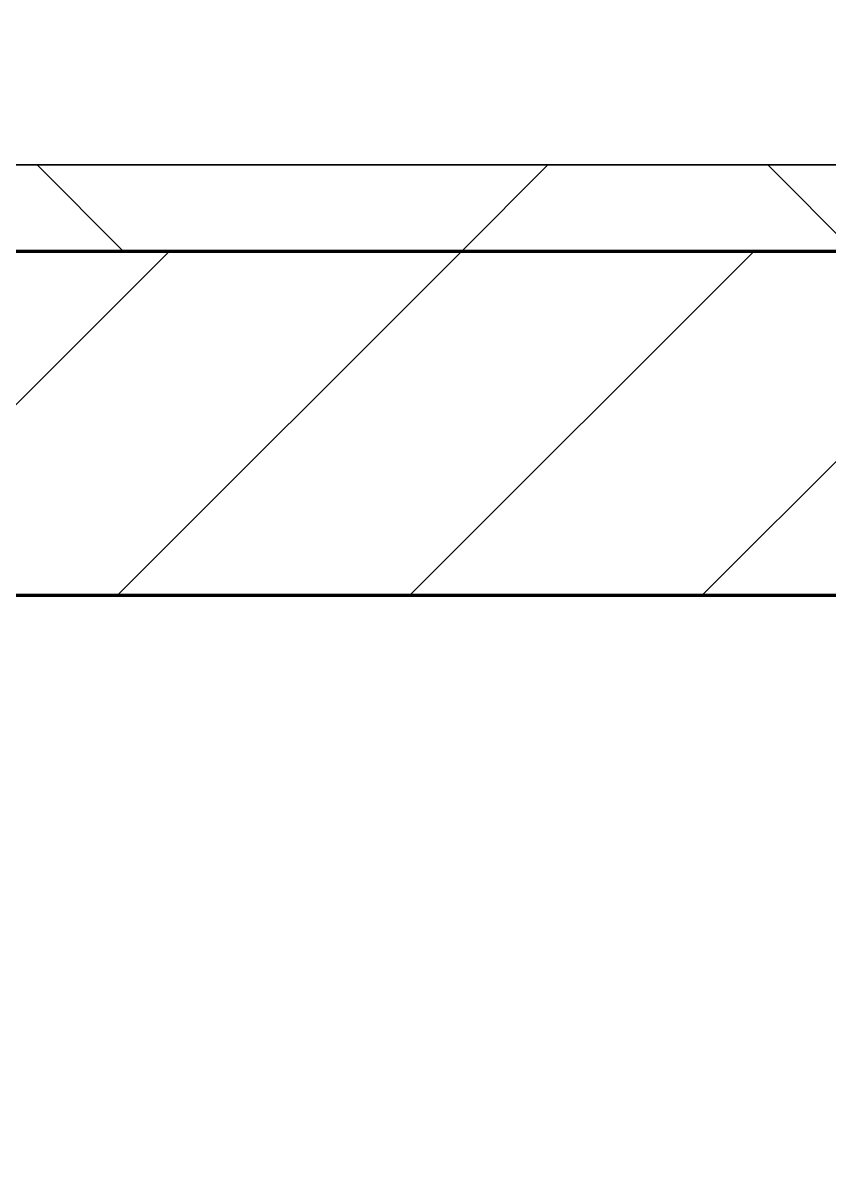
# Model space of a CAD drawing. Header units: millimetres. Extents: x -678720 to -601931, y -306 to 39239.
# Drawn here: x -665615 to -665146, y 3597 to 4262 of the extents above; entities that cross this region are included whole.
import ezdxf
from ezdxf.xclip import XClip

# ---------------------------------------------------------------- set-up
doc = ezdxf.new("R2010")
doc.units = ezdxf.units.MM
doc.header["$XCLIPFRAME"] = 0
for name, color, linetype, lineweight in [('A-GLAZ-CURT', 2, 'Continuous', 9), ('A-WALL', 5, 'Continuous', 35), ('A-WALL-FNSH', 2, 'Continuous', 35), ('A-WALL-PATT', 1, 'Continuous', 35)]:
    doc.layers.add(name, color=color, linetype=linetype, lineweight=lineweight)
doc.layers.add('A11_ALU.SOLID SHEET', color=2, linetype='Continuous')

# ---------------------------------------------------------------- blocks, each defined once
blk = doc.blocks.new('PPLS-PP19_Custom Tile Pattern - Custom Tile Pattern-16106263-4234-01 ENLARGED MULTI-PURPOSE LEVEL - REFLECTED CEILING PLAN - SHEET 5')
at = {"layer": 'A-GLAZ-CURT'}
for p, q in [((-300, 0), (300, 0)), ((300, 0), (-300, 0)), ((195.99, 0), (213.31, 0)), ((213.31, 0), (195.99, 0)), ((230.06, 0), (300, 0)), ((-300, -50), (300, -50)), ((300, -50), (-300, -50))]:
    blk.add_line(p, q, dxfattribs=at)
at = {"layer": 'A-GLAZ-CURT', "flags": 128}
for points in [[(-132.81, 0), (-126.08, 0)], [(-125.17, 0), (-128.55, 0), (-134.16, 0)]]:
    blk.add_lwpolyline(points, dxfattribs=at)
at = {"layer": 'A-GLAZ-CURT'}
for points, knots in [([(-300, 0), (-284.65, 0), (-236.57, 0), (-174.61, 0), (-129.95, 0), (-110.8, 0), (-99.5, 0), (-91.46, 0)], [-5323.127839, -5323.127839, -5323.127839, -5323.127839, -4502.809032, -2700.551212, -1002.059161, -460.363443, 0, 0, 0, 0]), ([(-107.51, 0), (-115.89, 0), (-146.51, 0), (-202.69, 0), (-262.56, 0), (-294.48, 0), (-300, 0)], [-17992.138722, -17992.138722, -17992.138722, -17992.138722, -17136.203329, -15131.813646, -13729.592194, -13439.944408, -13439.944408, -13439.944408, -13439.944408]), ([(-223.63, 0), (-219.39, 0), (-206.17, 0), (-188.58, 0), (-169.02, 0), (-152.12, 0), (-136.84, 0), (-127.33, 0), (-124.19, 0), (-123.43, 0), (-123.28, 0)], [-5463.295695, -5463.295695, -5463.295695, -5463.295695, -5161.076232, -4739.070012, -4465.409639, -4149.119819, -3839.893365, -3647.167523, -3488.92562, -3439.852845, -3439.852845, -3439.852845, -3439.852845]), ([(-118.78, 0), (-121.86, 0), (-126.28, 0), (-136.96, 0), (-147.46, 0), (-150.03, 0), (-150.57, 0)], [-5938.474035, -5938.474035, -5938.474035, -5938.474035, -5700.061948, -5508.838257, -5298.784692, -5196.16478, -5196.16478, -5196.16478, -5196.16478]), ([(-150.34, 0), (-150.07, 0), (-147.75, 0), (-142.6, 0), (-127.26, 0), (-107.3, 0), (-90.42, 0), (-75.26, 0), (-68.41, 0), (-65.12, 0), (-63.63, 0)], [-4948.728362, -4948.728362, -4948.728362, -4948.728362, -4883.323924, -4440.880425, -4054.690705, -3793.097032, -3402.597032, -3144.956779, -3050.982048, -2969.237017, -2969.237017, -2969.237017, -2969.237017]), ([(-26.75, 0), (-27.82, 0), (-36.18, 0), (-53.55, 0), (-78.2, 0), (-110.94, 0), (-130.52, 0), (-147.74, 0), (-149.07, 0)], [-8718.362214, -8718.362214, -8718.362214, -8718.362214, -8532.293389, -8073.216054, -7508.296369, -7004.680444, -6449.282163, -6277.220794, -6277.220794, -6277.220794, -6277.220794]), ([(-148.23, 0), (-146.94, 0), (-140.15, 0), (-137.28, 0), (-133.93, 0), (-128.78, 0), (-126.5, 0)], [-6162.058746, -6162.058746, -6162.058746, -6162.058746, -6017.569127, -5560.701257, -5364.112219, -5231.017328, -5231.017328, -5231.017328, -5231.017328]), ([(-86.16, 0), (-91.37, 0), (-104.13, 0), (-122.65, 0), (-139.03, 0), (-146.11, 0), (-146.95, 0)], [-1681.3698, -1681.3698, -1681.3698, -1681.3698, -1374.161226, -945.742622, -741.901385, -489.130243, -489.130243, -489.130243, -489.130243]), ([(-146.69, 0), (-146.59, 0), (-145.49, 0), (-135.69, 0), (-128.29, 0), (-125.15, 0)], [-420.34245, -420.34245, -420.34245, -420.34245, -406.956646, -290.263673, 0, 0, 0, 0]), ([(-127.41, 0), (-131.63, 0), (-133.16, 0), (-134.09, 0), (-134.15, 0)], [-8540.990293, -8540.990293, -8540.990293, -8540.990293, -8266.114998, -8246.473386, -8246.473386, -8246.473386, -8246.473386]), ([(-134.15, 0), (-133.32, 0), (-130.31, 0), (-117.33, 0), (-92.04, 0), (-74.02, 0), (-62.74, 0), (-60.36, 0), (-59.97, 0)], [-7657.439573, -7657.439573, -7657.439573, -7657.439573, -7293.749979, -6839.55839, -6236.997189, -5713.340575, -5140.470607, -5006.787413, -5006.787413, -5006.787413, -5006.787413]), ([(-120.13, 0), (-120.14, 0), (-120.24, 0), (-121.3, 0), (-129.25, 0), (-133.82, 0)], [-2933.992132, -2933.992132, -2933.992132, -2933.992132, -2920.575025, -2840.280255, -2731.647847, -2731.647847, -2731.647847, -2731.647847]), ([(-113.43, 0), (-113.44, 0), (-113.96, 0), (-119.73, 0), (-125.43, 0), (-127.03, 0), (-127.41, 0)], [-328.499627, -328.499627, -328.499627, -328.499627, -282.672656, -98.539552, -24.539552, 0, 0, 0, 0]), ([(-126.5, 0), (-122.44, 0), (-115.38, 0), (-108.68, 0), (-106.48, 0)], [-5231.017328, -5231.017328, -5231.017328, -5231.017328, -4994.692869, -4877.22018, -4877.22018, -4877.22018, -4877.22018]), ([(-125.15, 0), (-124.93, 0), (-121.96, 0), (-115.15, 0), (-108.81, 0), (-107.63, 0)], [-3362.7396, -3362.7396, -3362.7396, -3362.7396, -3342.215224, -3074.362186, -3012.454225, -3012.454225, -3012.454225, -3012.454225]), ([(-122.08, 0), (-122.01, 0), (-121.69, 0), (-121.2, 0), (-120.88, 0)], [-3136.336417, -3136.336417, -3136.336417, -3136.336417, -3110.304437, -3035.164275, -3035.164275, -3035.164275, -3035.164275]), ([(-106.5, 0), (-106.77, 0), (-109.25, 0), (-114.02, 0), (-117.28, 0), (-118.78, 0)], [-243.167916, -243.167916, -243.167916, -243.167916, -229.489605, -116.330425, 0, 0, 0, 0]), ([(-117.74, 0), (-117.19, 0), (-114.78, 0), (-113.43, 0), (-113.43, 0)], [-821.249067, -821.249067, -821.249067, -821.249067, -394.672656, -330.879064, -330.879064, -330.879064, -330.879064]), ([(-40.58, 0), (-41.65, 0), (-45.1, 0), (-58.97, 0), (-85.2, 0), (-107.61, 0), (-116.56, 0), (-117.56, 0)], [-3770.989584, -3770.989584, -3770.989584, -3770.989584, -3538.256648, -2842.901703, -2193.204658, -1433.981041, -985.49888, -985.49888, -985.49888, -985.49888]), ([(-115.82, 0), (-114.96, 0), (-112.28, 0), (-108.01, 0), (-107.12, 0)], [-5724.064692, -5724.064692, -5724.064692, -5724.064692, -5430.283136, -5358.698861, -5358.698861, -5358.698861, -5358.698861]), ([(-106.56, 0), (-108.07, 0), (-113.03, 0), (-114.94, 0), (-115.63, 0)], [-598.317302, -598.317302, -598.317302, -598.317302, -501.969187, -243.577221, -243.577221, -243.577221, -243.577221]), ([(-106.54, 0), (-103.48, 0), (-95.17, 0), (-72.73, 0), (-54.44, 0), (-41.72, 0)], [-5343.47595, -5343.47595, -5343.47595, -5343.47595, -5103.229623, -4799.173296, -4140.812756, -4140.812756, -4140.812756, -4140.812756]), ([(-72.93, 0), (-75.51, 0), (-85.29, 0), (-97.66, 0), (-106.49, 0)], [-19442.345229, -19442.345229, -19442.345229, -19442.345229, -18935.241197, -18026.898601, -18026.898601, -18026.898601, -18026.898601]), ([(-106.49, 0), (-104.77, 0), (-97.42, 0), (-85.29, 0), (-71.67, 0), (-65.93, 0), (-65.07, 0)], [-2992.638777, -2992.638777, -2992.638777, -2992.638777, -2902.289527, -2605.247022, -2322.099534, -2241.8264, -2241.8264, -2241.8264, -2241.8264]), ([(-40.76, 0), (-41.22, 0), (-45.18, 0), (-46.13, 0), (-60.59, 0), (-80.91, 0), (-96.62, 0), (-106.25, 0)], [-1706.188251, -1706.188251, -1706.188251, -1706.188251, -1672.078046, -1405.135169, -1060.00838, -740.068933, -247.436418, -247.436418, -247.436418, -247.436418]), ([(9.32, 0), (9.08, 0), (7.65, 0), (2.57, 0), (-12.23, 0), (-25.64, 0), (-40, 0), (-56.24, 0), (-75.59, 0), (-91.96, 0), (-103.19, 0), (-106.06, 0)], [-2922.926651, -2922.926651, -2922.926651, -2922.926651, -2882.788014, -2720.818881, -2518.50168, -2125.455881, -1792.521578, -1466.981642, -1208.454564, -789.402658, -608.943052, -608.943052, -608.943052, -608.943052]), ([(-105.37, 0), (-99.51, 0), (-84.23, 0), (-63.44, 0), (-54.4, 0), (-48.53, 0), (-30.79, 0), (-18.03, 0), (8.61, 0), (15.02, 0), (22.91, 0), (31, 0), (39.04, 0), (51.19, 0), (58.74, 0), (61.34, 0), (61.45, 0)], [-4857.373233, -4857.373233, -4857.373233, -4857.373233, -4542.524482, -4008.285538, -3689.699207, -3546.54457, -3315.260113, -2864.387349, -2439.246196, -2084.094819, -1956.422387, -1818.904206, -1645.594513, -1443.202566, -1228.752106, -1120.932285, -1120.932285, -1120.932285, -1120.932285]), ([(-91.46, 0), (-90.09, 0), (-84.7, 0), (-77.43, 0), (-72.73, 0), (-72.64, 0), (-72.64, 0)], [-19832.387487, -19832.387487, -19832.387487, -19832.387487, -19753.885894, -19541.04734, -19478.625389, -19471.062469, -19471.062469, -19471.062469, -19471.062469]), ([(-63.96, 0), (-64.13, 0), (-72.5, 0), (-80.63, 0), (-86.16, 0)], [-2171.769325, -2171.769325, -2171.769325, -2171.769325, -2007.031671, -1681.3698, -1681.3698, -1681.3698, -1681.3698]), ([(-41.05, 0), (-42.04, 0), (-47.76, 0), (-56.37, 0), (-71.66, 0), (-77.83, 0), (-82.66, 0), (-83.28, 0), (-83.28, 0)], [-2466.257699, -2466.257699, -2466.257699, -2466.257699, -2413.671296, -2161.752162, -2006.592567, -1646.621388, -1424.436217, -1393.971743, -1393.971743, -1393.971743, -1393.971743]), ([(-83.28, 0), (-83.28, 0), (-82.91, 0), (-76.14, 0), (-62.97, 0), (-50.45, 0), (-42.68, 0), (-40.53, 0)], [-1393.4169, -1393.4169, -1393.4169, -1393.4169, -1353.722004, -1274.333717, -1073.56893, -651.549973, -448.517095, -448.517095, -448.517095, -448.517095]), ([(-66.39, 0), (-66.39, 0), (-63.63, 0), (-56.04, 0), (-45.96, 0), (-41.55, 0)], [-2493.31794, -2493.31794, -2493.31794, -2493.31794, -2315.303971, -1809.437387, -1332.38626, -1332.38626, -1332.38626, -1332.38626]), ([(31.18, 0), (25.97, 0), (11.99, 0), (-16.92, 0), (-47.42, 0), (-65.77, 0), (-66.37, 0), (-66.38, 0)], [-4496.803627, -4496.803627, -4496.803627, -4496.803627, -4222.080604, -3745.412743, -2981.410125, -2542.574734, -2498.224237, -2498.224237, -2498.224237, -2498.224237]), ([(-63.63, 0), (-61.49, 0), (-57.39, 0), (-54.49, 0), (-45.2, 0), (-40.86, 0), (-40.5, 0), (-40.45, 0)], [-2969.237017, -2969.237017, -2969.237017, -2969.237017, -2851.217951, -2734.127174, -2474.780881, -2410.990208, -2356.881239, -2356.881239, -2356.881239, -2356.881239]), ([(-58.83, 0), (-58.37, 0), (-57.29, 0), (-54.23, 0), (-46.33, 0), (-42.62, 0), (-41.76, 0)], [-4859.52896, -4859.52896, -4859.52896, -4859.52896, -4680.891996, -4469.85053, -4321.566175, -4270.495146, -4270.495146, -4270.495146, -4270.495146]), ([(-51.83, 0), (-51.83, 0), (-51.78, 0), (-47.4, 0), (-46.3, 0), (-42.86, 0), (-41.45, 0)], [-632.814994, -632.814994, -632.814994, -632.814994, -627.965721, -508.377888, -260.442412, -128.982176, -128.982176, -128.982176, -128.982176]), ([(-41, 0), (-42.49, 0), (-47.13, 0), (-51.43, 0), (-51.79, 0)], [-902.875233, -902.875233, -902.875233, -902.875233, -819.71621, -644.910881, -644.910881, -644.910881, -644.910881]), ([(-41.76, 0), (-39.9, 0), (-37.72, 0), (-36.92, 0), (-36.77, 0)], [-4270.495146, -4270.495146, -4270.495146, -4270.495146, -4161.040818, -4106.245333, -4106.245333, -4106.245333, -4106.245333]), ([(-40.58, 0), (-39.5, 0), (-29.21, 0), (-12.78, 0), (4.23, 0), (9.64, 0), (10.14, 0), (10.18, 0)], [-4121.176624, -4121.176624, -4121.176624, -4121.176624, -4065.652676, -3589.737505, -3285.047089, -3066.359526, -3044.715262, -3044.715262, -3044.715262, -3044.715262]), ([(76.63, 0), (74.8, 0), (67.65, 0), (53.52, 0), (37, 0), (24.07, 0), (12.82, 0), (-2.9, 0), (-20.62, 0), (-31.42, 0), (-38.26, 0), (-40.57, 0)], [-3095.572228, -3095.572228, -3095.572228, -3095.572228, -2950.589685, -2634.532728, -2313.748533, -2106.613311, -1925.670641, -1617.263037, -1290.787923, -1039.307308, -910.768307, -910.768307, -910.768307, -910.768307]), ([(-40.53, 0), (-37.52, 0), (-32.35, 0), (-29.82, 0), (-29.19, 0)], [-1295.503214, -1295.503214, -1295.503214, -1295.503214, -963.711516, -666.19313, -666.19313, -666.19313, -666.19313]), ([(-36.62, 0), (-36.62, 0), (-38.67, 0), (-40.11, 0), (-40.49, 0)], [-4069.478503, -4069.478503, -4069.478503, -4069.478503, -3858.647035, -3777.745706, -3777.745706, -3777.745706, -3777.745706]), ([(-39.92, 0), (-38.57, 0), (-35.49, 0), (-33.57, 0), (-29.94, 0), (-28.57, 0)], [-428.914382, -428.914382, -428.914382, -428.914382, -296.515819, -83.513472, 0, 0, 0, 0]), ([(-36.33, 0), (-36.43, 0), (-37, 0), (-38.61, 0), (-39.69, 0)], [-1855.773136, -1855.773136, -1855.773136, -1855.773136, -1810.870157, -1732.054927, -1732.054927, -1732.054927, -1732.054927]), ([(-36.78, 0), (-32.43, 0), (-19.22, 0), (8.83, 0), (43.36, 0), (70.92, 0), (82.12, 0), (83.66, 0)], [-6191.144455, -6191.144455, -6191.144455, -6191.144455, -5862.463379, -5340.621928, -4573.028122, -4094.177415, -3869.465285, -3869.465285, -3869.465285, -3869.465285]), ([(-36.29, 0), (-36.29, 0), (-34.66, 0), (-28.88, 0), (-26.95, 0), (-26.54, 0)], [-9150.272121, -9150.272121, -9150.272121, -9150.272121, -9057.163041, -8919.836787, -8834.607043, -8834.607043, -8834.607043, -8834.607043]), ([(25.32, 0), (18, 0), (3.24, 0), (-16.58, 0), (-34.76, 0), (-36.04, 0)], [-10345.789827, -10345.789827, -10345.789827, -10345.789827, -9884.23066, -9424.652049, -9182.880979, -9182.880979, -9182.880979, -9182.880979]), ([(-33.34, 0), (-33.34, 0), (-32.93, 0), (-31.16, 0), (-30.52, 0)], [-2415.024266, -2415.024266, -2415.024266, -2415.024266, -2357.633367, -2323.618664, -2323.618664, -2323.618664, -2323.618664]), ([(25.36, 0), (17.96, 0), (2.58, 0), (-17.84, 0), (-30.57, 0), (-31.82, 0), (-32, 0)], [-3763.283845, -3763.283845, -3763.283845, -3763.283845, -3333.063701, -2994.501669, -2698.150104, -2614.070998, -2614.070998, -2614.070998, -2614.070998]), ([(-30.76, 0), (-30.73, 0), (-29.99, 0), (-23.47, 0), (-15.75, 0), (-15.19, 0)], [-54176.191683, -54176.191683, -54176.191683, -54176.191683, -54157.274271, -53749.15266, -53717.791567, -53717.791567, -53717.791567, -53717.791567]), ([(-30.52, 0), (-27.11, 0), (-17.83, 0), (5.99, 0), (22.06, 0), (37.44, 0), (45.92, 0), (57.76, 0), (64.47, 0), (72.74, 0), (75.22, 0), (76.03, 0), (76.21, 0)], [-2323.618664, -2323.618664, -2323.618664, -2323.618664, -2142.497158, -1716.209403, -1206.526904, -1089.329421, -901.315459, -753.071572, -495.328968, -421.953223, -334.951786, -290.452333, -290.452333, -290.452333, -290.452333]), ([(-13, 0), (-14.35, 0), (-17.68, 0), (-25.97, 0), (-29.52, 0), (-30.21, 0)], [-55207.591944, -55207.591944, -55207.591944, -55207.591944, -54789.006179, -54461.685999, -54290.791712, -54290.791712, -54290.791712, -54290.791712]), ([(8.33, 0), (8.19, 0), (7.18, 0), (0.32, 0), (-13.89, 0), (-24.92, 0), (-29.03, 0)], [-3574.286521, -3574.286521, -3574.286521, -3574.286521, -3526.962355, -3285.499107, -2903.012179, -2680.714891, -2680.714891, -2680.714891, -2680.714891]), ([(-28.98, 0), (-28.66, 0), (-27.39, 0), (-24.45, 0), (-22.56, 0)], [-166.548282, -166.548282, -166.548282, -166.548282, -102.06493, 0, 0, 0, 0]), ([(-28.57, 0), (-26.93, 0), (-20.29, 0), (-11.45, 0), (2.08, 0), (13.15, 0), (21.24, 0), (24.62, 0), (24.72, 0), (24.72, 0)], [-5361.429781, -5361.429781, -5361.429781, -5361.429781, -5261.36855, -5050.479954, -4785.90057, -4596.498881, -4445.288762, -4384.376941, -4376.041937, -4376.041937, -4376.041937, -4376.041937]), ([(-22.56, 0), (-20.27, 0), (-17.03, 0), (-11.36, 0), (-7.66, 0), (-6.6, 0), (-6.44, 0)], [-56468.192263, -56468.192263, -56468.192263, -56468.192263, -56344.022017, -56303.229861, -56166.290093, -56124.392176, -56124.392176, -56124.392176, -56124.392176]), ([(-15.19, 0), (-13.07, 0), (7.48, 0), (42.82, 0), (72.46, 0), (88.74, 0), (90.69, 0)], [-461.142613, -461.142613, -461.142613, -461.142613, -429.606584, -390.253598, -346.313304, -340.322825, -340.322825, -340.322825, -340.322825]), ([(-6.54, 0), (-6.73, 0), (-7.2, 0), (-7.6, 0), (-7.79, 0)], [-56009.792147, -56009.792147, -56009.792147, -56009.792147, -55949.290093, -55895.192118, -55895.192118, -55895.192118, -55895.192118]), ([(-2.63, 0), (-2.47, 0), (-1.22, 0), (4.92, 0), (15.97, 0), (22.54, 0), (24.49, 0)], [-226.825321, -226.825321, -226.825321, -226.825321, -220.269177, -206.416616, -198.214427, -187.717507, -187.717507, -187.717507, -187.717507]), ([(103.09, 0), (101.08, 0), (86.31, 0), (63.34, 0), (35.84, 0), (12, 0), (3.08, 0), (-1.67, 0), (-2.25, 0)], [-375.435014, -375.435014, -375.435014, -375.435014, -369.147452, -330.153101, -307.516438, -285.83788, -246.234814, -234.646884, -234.646884, -234.646884, -234.646884]), ([(24.69, 0), (24.54, 0), (20.99, 0), (15.48, 0), (10.8, 0), (9.63, 0)], [-4368.572414, -4368.572414, -4368.572414, -4368.572414, -4306.476363, -4080.000647, -3772.857994, -3772.857994, -3772.857994, -3772.857994]), ([(18.16, 0), (19.15, 0), (22.55, 0), (24.31, 0), (24.88, 0)], [-5700.113719, -5700.113719, -5700.113719, -5700.113719, -5554.232259, -5434.992151, -5434.992151, -5434.992151, -5434.992151]), ([(90.37, 0), (87.89, 0), (83.4, 0), (74.4, 0), (62.26, 0), (51.85, 0), (43.81, 0), (29.53, 0), (20.67, 0), (18.85, 0), (18.16, 0)], [-7376.617754, -7376.617754, -7376.617754, -7376.617754, -7135.649961, -6924.452779, -6738.82075, -6548.303034, -6314.283804, -6135.05769, -5972.647715, -5832.674503, -5832.674503, -5832.674503, -5832.674503]), ([(30.82, 0), (29.27, 0), (27.44, 0), (25.61, 0), (25.35, 0)], [-10462.034656, -10462.034656, -10462.034656, -10462.034656, -10363.088938, -10346.344712, -10346.344712, -10346.344712, -10346.344712]), ([(70.61, 0), (66.16, 0), (55.8, 0), (39.78, 0), (31.51, 0), (26.01, 0)], [-4647.237329, -4647.237329, -4647.237329, -4647.237329, -4326.416877, -4098.545751, -3775.88033, -3775.88033, -3775.88033, -3775.88033]), ([(27.44, 0), (27.9, 0), (29.54, 0), (38.07, 0), (53.39, 0), (71.67, 0), (84.83, 0), (85.75, 0), (89.38, 0), (90.82, 0)], [-5037.309798, -5037.309798, -5037.309798, -5037.309798, -4887.603822, -4705.298446, -4353.683244, -3960.84581, -3759.045785, -3336.541051, -3048.898036, -3048.898036, -3048.898036, -3048.898036]), ([(27.89, 0), (29.09, 0), (33.4, 0), (48.37, 0), (67.96, 0), (83.01, 0), (90.33, 0)], [-147.777612, -147.777612, -147.777612, -147.777612, -135.792042, -118.513713, -97.899267, -75.885801, -75.885801, -75.885801, -75.885801]), ([(53.18, 0), (53.06, 0), (52.22, 0), (44.99, 0), (36.46, 0), (30.82, 0)], [-622.740158, -622.740158, -622.740158, -622.740158, -566.066452, -360.610861, 0, 0, 0, 0]), ([(136.44, 0), (121.66, 0), (86.93, 0), (51.16, 0), (31.18, 0)], [-106.750556, -106.750556, -106.750556, -106.750556, -59.610984, 0, 0, 0, 0]), ([(168.37, 0), (167.68, 0), (162.47, 0), (147.02, 0), (109.77, 0), (76.86, 0), (57.82, 0), (46.51, 0), (41.18, 0), (36.02, 0), (35.54, 0), (35.54, 0)], [-543.375029, -543.375029, -543.375029, -543.375029, -530.793311, -458.593899, -401.860199, -357.622665, -341.267687, -334.000314, -326.15566, -319.318397, -317.489778, -317.489778, -317.489778, -317.489778]), ([(36.29, 0), (37.77, 0), (48.82, 0), (64.79, 0), (80.95, 0), (90.75, 0), (91.08, 0)], [-314.598523, -314.598523, -314.598523, -314.598523, -305.899624, -287.17622, -249.500363, -248.179537, -248.179537, -248.179537, -248.179537]), ([(61.47, 0), (61.47, 0), (61.21, 0), (54.61, 0), (53.71, 0), (53.56, 0)], [-1113.311073, -1113.311073, -1113.311073, -1113.311073, -1096.402191, -891.204116, -747.28819, -747.28819, -747.28819, -747.28819]), ([(76.22, 0), (75.58, 0), (73.64, 0), (71.05, 0), (70.61, 0)], [-193.634889, -193.634889, -193.634889, -193.634889, -31.537676, 0, 0, 0, 0]), ([(114.39, 0), (114.2, 0), (112.08, 0), (105.42, 0), (96, 0), (92.57, 0), (91.25, 0)], [-8148.58938, -8148.58938, -8148.58938, -8148.58938, -8105.191388, -7723.759874, -7531.75727, -7404.859294, -7404.859294, -7404.859294, -7404.859294]), ([(91.27, 0), (106.99, 0), (122.71, 0), (138.28, 0), (138.53, 0)], [-339.732346, -339.732346, -339.732346, -339.732346, -291.370682, -290.5735, -290.5735, -290.5735, -290.5735]), ([(91.27, 0), (104.54, 0), (124.58, 0), (132.42, 0), (134.6, 0)], [-247.921226, -247.921226, -247.921226, -247.921226, -194.761443, -152.241002, -152.241002, -152.241002, -152.241002]), ([(91.27, 0), (94.97, 0), (106.42, 0), (116.36, 0), (128.63, 0), (128.95, 0)], [-74.932076, -74.932076, -74.932076, -74.932076, -63.759246, -39.050993, -35.895543, -35.895543, -35.895543, -35.895543]), ([(94.4, 0), (94.4, 0), (94.64, 0), (99.11, 0), (108.97, 0), (120.79, 0), (139.94, 0), (163.31, 0), (185.23, 0), (193.62, 0), (194.69, 0), (194.79, 0)], [-2348.345796, -2348.345796, -2348.345796, -2348.345796, -2310.419338, -2233.599744, -2052.234781, -1843.028543, -1530.39897, -1095.004608, -529.74427, -295.064701, -265.121568, -265.121568, -265.121568, -265.121568]), ([(129.02, 0), (129.02, 0), (124.41, 0), (122.35, 0), (114.96, 0), (108.04, 0), (103.09, 0)], [-35.386604, -35.386604, -35.386604, -35.386604, -31.430235, -22.807238, -15.488593, 0, 0, 0, 0]), ([(157.9, 0), (156.77, 0), (151.67, 0), (143.29, 0), (134.04, 0), (126.24, 0), (118.6, 0), (114.23, 0), (111.98, 0), (105.66, 0), (105.23, 0), (105.23, 0)], [-10292.955006, -10292.955006, -10292.955006, -10292.955006, -10098.273015, -9847.788484, -9677.714971, -9567.007022, -9453.21225, -9220.200448, -9012.77275, -8966.157302, -8929.495943, -8929.495943, -8929.495943, -8929.495943]), ([(105.26, 0), (105.52, 0), (111.01, 0), (112.65, 0), (113.59, 0)], [-8920.561005, -8920.561005, -8920.561005, -8920.561005, -8814.835624, -8577.462505, -8577.462505, -8577.462505, -8577.462505]), ([(128.58, 0), (128.8, 0), (130.16, 0), (139.26, 0), (152.67, 0), (161.24, 0), (162.19, 0), (162.75, 0)], [-633.326174, -633.326174, -633.326174, -633.326174, -627.736123, -618.981161, -602.094757, -592.980799, -581.414464, -581.414464, -581.414464, -581.414464]), ([(137.1, 0), (136, 0), (133.64, 0), (129.87, 0), (129.11, 0)], [-670.405967, -670.405967, -670.405967, -670.405967, -651.020627, -640.742133, -640.742133, -640.742133, -640.742133]), ([(193.8, 0), (193.33, 0), (190.11, 0), (183.13, 0), (171, 0), (161.95, 0), (161.28, 0), (158.35, 0), (157.85, 0), (157.77, 0)], [-11665.349007, -11665.349007, -11665.349007, -11665.349007, -11565.880756, -11105.624034, -10839.086983, -10768.332124, -10666.779182, -10580.760289, -10550.278881, -10550.278881, -10550.278881, -10550.278881]), ([(223.1, 0), (216.96, 0), (197.5, 0), (177.41, 0), (159.34, 0), (158.33, 0), (158.3, 0)], [-207.488304, -207.488304, -207.488304, -207.488304, -187.987675, -143.776725, -129.632772, -123.352749, -123.352749, -123.352749, -123.352749]), ([(159.07, 0), (159.13, 0), (160.84, 0), (165.21, 0), (174.15, 0), (185.98, 0), (208.82, 0), (219.42, 0), (230.06, 0)], [-115.643202, -115.643202, -115.643202, -115.643202, -114.681583, -87.660824, -65.295536, -41.623857, -24.459831, 0, 0, 0, 0]), ([(162.75, 0), (165.4, 0), (170.91, 0), (172.61, 0), (172.61, 0)], [-111.264224, -111.264224, -111.264224, -111.264224, -56.742688, -19.085662, -19.085662, -19.085662, -19.085662]), ([(223.14, 0), (222.39, 0), (218.13, 0), (200.27, 0), (182.99, 0), (174.27, 0), (169.67, 0), (168.99, 0)], [-9083.428369, -9083.428369, -9083.428369, -9083.428369, -9016.44624, -8717.832359, -8253.978395, -8152.463617, -8069.855175, -8069.855175, -8069.855175, -8069.855175]), ([(215.22, 0), (214.62, 0), (210.55, 0), (203.98, 0), (187.54, 0), (175.3, 0), (169.49, 0)], [-203.825446, -203.825446, -203.825446, -203.825446, -198.527383, -184.406837, -162.427601, -142.916156, -142.916156, -142.916156, -142.916156]), ([(171.51, 0), (176.48, 0), (193.23, 0), (201.73, 0), (208.81, 0), (213.9, 0), (241.96, 0), (266.73, 0), (281.71, 0), (291.71, 0), (296.52, 0), (297.86, 0), (298.09, 0)], [-7971.819559, -7971.819559, -7971.819559, -7971.819559, -7784.112253, -7606.717214, -7289.299508, -7042.621073, -6582.165592, -6068.460911, -5766.029927, -5566.724884, -5280.360606, -5199.253518, -5199.253518, -5199.253518, -5199.253518]), ([(172.07, 0), (177.66, 0), (187.87, 0), (201.08, 0), (207.47, 0), (213.96, 0), (215.11, 0)], [-255.364076, -255.364076, -255.364076, -255.364076, -237.955587, -223.92608, -215.862851, -208.75215, -208.75215, -208.75215, -208.75215]), ([(223.04, 0), (223.38, 0), (229.98, 0), (242.06, 0), (246.54, 0), (246.96, 0)], [-10545.076729, -10545.076729, -10545.076729, -10545.076729, -10511.382485, -9925.173265, -9834.877357, -9834.877357, -9834.877357, -9834.877357]), ([(300, 0), (288.22, 0), (262, 0), (234.13, 0), (224.19, 0), (223.07, 0)], [-12528.858583, -12528.858583, -12528.858583, -12528.858583, -11905.454923, -11162.864862, -11053.010412, -11053.010412, -11053.010412, -11053.010412]), ([(247.1, 0), (246.76, 0), (245.04, 0), (238.34, 0), (228.13, 0), (224.85, 0), (223.41, 0)], [-9649.085549, -9649.085549, -9649.085549, -9649.085549, -9581.591397, -9406.094246, -9221.510254, -9091.710123, -9091.710123, -9091.710123, -9091.710123]), ([(300, 0), (286.53, 0), (260.92, 0), (235.26, 0), (223.73, 0)], [-285.253232, -285.253232, -285.253232, -285.253232, -244.693688, -208.157764, -208.157764, -208.157764, -208.157764]), ([(284.76, 0), (284.76, 0), (285.09, 0), (287.47, 0), (293.59, 0), (297.76, 0), (300, 0)], [-4110.630118, -4110.630118, -4110.630118, -4110.630118, -4053.389046, -3959.664717, -3862.421465, -3746.95702, -3746.95702, -3746.95702, -3746.95702]), ([(297.38, 0), (295.84, 0), (291.62, 0), (285.38, 0), (284.87, 0)], [-4803.172655, -4803.172655, -4803.172655, -4803.172655, -4358.271401, -4143.037883, -4143.037883, -4143.037883, -4143.037883])]:
    blk.add_open_spline(points, degree=3, knots=knots, dxfattribs=at)
for points in [[(-40.65, 0), (-39.47, 0), (-38.16, 0), (-36.78, 0)], [(-29.03, 0), (-32.84, 0), (-36.71, 0), (-40.57, 0)], [(-39.84, 0), (-39.08, 0), (-38.11, 0), (-37.36, 0)], [(80.35, 0), (79.57, 0), (78.27, 0), (76.63, 0)], [(84.06, 0), (83.48, 0), (82.41, 0), (81.72, 0)], [(91.28, 0), (92.45, 0), (93.56, 0), (94.33, 0)], [(168.74, 0), (168.74, 0), (169.81, 0), (171.51, 0)], [(195.11, 0), (194.91, 0), (194.44, 0), (193.8, 0)], [(222.76, 0), (220.92, 0), (219.58, 0), (219.02, 0)], [(219.9, 0), (220.46, 0), (221.2, 0), (222.07, 0)]]:
    blk.add_open_spline(points, degree=3, dxfattribs=at)
blk = doc.blocks.new('PPLS-PP19_Custom Tile Pattern - Custom Tile Pattern-V110-4234-01 ENLARGED MULTI-PURPOSE LEVEL - REFLECTED CEILING PLAN - SHEET 5')
at = {"layer": 'A-GLAZ-CURT'}
for p, q in [((-300, 0), (300, 0)), ((300, 0), (-300, 0)), ((-293.07, 0), (-275.75, 0)), ((-275.75, 0), (-293.07, 0)), ((-300, -50), (300, -50)), ((300, -50), (-300, -50))]:
    blk.add_line(p, q, dxfattribs=at)
at = {"layer": 'A-GLAZ-CURT', "flags": 128}
for points in [[(-300, 0), (-291.56, 0), (-283.3, 0), (-275.2, 0), (-267.26, 0), (-259.45, 0), (-251.77, 0), (-245.06, 0)], [(-245.06, 0), (-251.96, 0), (-259.67, 0), (-267.51, 0), (-275.48, 0), (-283.55, 0), (-291.73, 0), (-300, 0)]]:
    blk.add_lwpolyline(points, dxfattribs=at)
at = {"layer": 'A-GLAZ-CURT'}
for points, knots in [([(-300, 0), (-284.65, 0), (-236.57, 0), (-174.61, 0), (-132.22, 0), (-117.04, 0), (-114.32, 0)], [-5323.127839, -5323.127839, -5323.127839, -5323.127839, -4502.809032, -2700.551212, -1002.059161, -665.39098, -665.39098, -665.39098, -665.39098]), ([(-179.14, 0), (-190.23, 0), (-221.86, 0), (-262.56, 0), (-294.48, 0), (-300, 0)], [-15952.608307, -15952.608307, -15952.608307, -15952.608307, -15131.813646, -13729.592194, -13439.944408, -13439.944408, -13439.944408, -13439.944408]), ([(-180.28, 0), (-181.91, 0), (-189.1, 0), (-209.77, 0), (-232.01, 0), (-255.22, 0), (-262.59, 0), (-264.9, 0), (-265.4, 0)], [-1859.507641, -1859.507641, -1859.507641, -1859.507641, -1755.085331, -1400.429864, -858.079193, -543.655514, -208.940337, 0, 0, 0, 0])]:
    blk.add_open_spline(points, degree=3, knots=knots, dxfattribs=at)
blk = doc.blocks.new('*U321')
at = {"layer": 'A-GLAZ-CURT'}
for name, p in [('PPLS-PP19_Custom Tile Pattern - Custom Tile Pattern-16106263-4234-01 ENLARGED MULTI-PURPOSE LEVEL - REFLECTED CEILING PLAN - SHEET 5', (-32465, -5100)), ('PPLS-PP19_Custom Tile Pattern - Custom Tile Pattern-V110-4234-01 ENLARGED MULTI-PURPOSE LEVEL - REFLECTED CEILING PLAN - SHEET 5', (-31865, -5100))]:
    blk.add_blockref(name, p, dxfattribs=at)
blk = doc.blocks.new('*U743')
blk.add_lwpolyline([(21173.36, -580), (28210, -580), (28210, -6849.96), (45954.15, -6849.96), (45954.15, 600), (82995.06, 600), (83086.47, 650), (90052, 650), (90392, 990), (103159.16, 990), (103159.16, 4990), (21173.36, 4990), (21173.36, 3485.45), (21203.36, 3485.45), (21203.36, 925.54), (21173.36, 925.54), (21173.36, -580)])

msp = doc.modelspace()

# ---------------------------------------------------------------- block references
at = {"layer": 'A11_ALU.SOLID SHEET'}
ref = msp.add_blockref('*U743', (-744682.37, 3579.02), dxfattribs=at)
XClip(ref).set_block_clipping_path([(69798.6834257276, -3885.5002684942), (120965.0023936313, 33679.9972602262)])

# ---------------------------------------------------------------- next in the draw order: hatches: boundary and pattern name
at = {"layer": 'A-WALL-PATT', "lineweight": 9}
h = msp.add_hatch(dxfattribs=at)
h.set_pattern_fill('FP_3', color=256, style=0, pattern_type=2)
h.set_pattern_definition([(45, (0, 0), (-212.13203, 212.13203), []), (135, (0, 0), (-212.13203, -212.13203), [])])
h.paths.add_polyline_path([(-661708.03, 4129.02), (-661758.03, 4179.02), (-674883.69, 4179.02), (-674883.69, 4129.02), (-662226.93, 4129.02)])
h = msp.add_hatch(dxfattribs=at)
h.set_pattern_fill('FP_2', color=256, style=0, pattern_type=2)
h.set_pattern_definition([(45, (0, 0), (-84.852814, 84.852814), [])])
h.paths.add_polyline_path([(-662226.93, 3929.02), (-661508.03, 3929.02), (-661708.03, 4129.02), (-674883.69, 4129.02), (-674883.69, 3929.02), (-663281.66, 3929.02)])

# ---------------------------------------------------------------- next in the draw order: linework, layer by layer
at = {"layer": 'A-WALL', "color": 7, "lineweight": 70}
for p, q in [((-674883.69, 4129.02), (-661708.03, 4129.02)), ((-661790.87, 3929.02), (-672727.37, 3929.02))]:
    msp.add_line(p, q, dxfattribs=at)
at = {"layer": 'A-WALL-FNSH', "color": 250}
for p, q in [((-674883.69, 4179.02), (-661758.03, 4179.02)), ((-661708.03, 4129.02), (-674883.69, 4129.02))]:
    msp.add_line(p, q, dxfattribs=at)

# ---------------------------------------------------------------- next in the draw order: block references
msp.add_blockref('*U321', (-633017.37, 9279.02))

doc.saveas('drawing.dxf')
